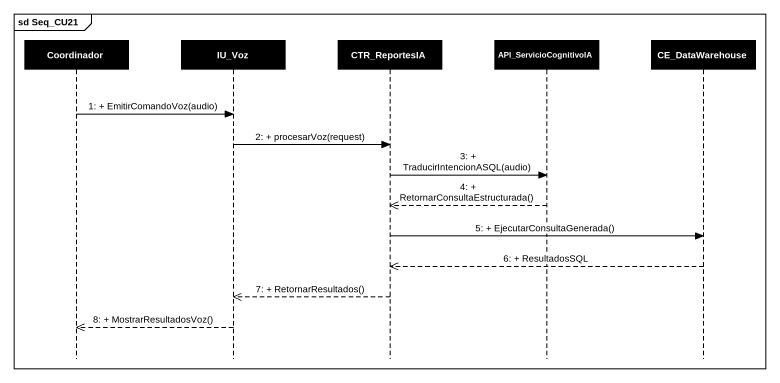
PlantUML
@startuml
mainframe sd Seq_CU21
hide footbox
participant Coordinador #000000
participant IU_Voz #000000
participant CTR_ReportesIA #000000
participant API_ServicioCognitivoIA #000000
participant CE_DataWarehouse #000000

Coordinador -> IU_Voz : 1: + EmitirComandoVoz(audio)
IU_Voz -> CTR_ReportesIA : 2: + procesarVoz(request)
CTR_ReportesIA -> API_ServicioCognitivoIA : 3: + TraducirIntencionASQL(audio)
API_ServicioCognitivoIA -->> CTR_ReportesIA : 4: + RetornarConsultaEstructurada()
CTR_ReportesIA -> CE_DataWarehouse : 5: + EjecutarConsultaGenerada()
CE_DataWarehouse -->> CTR_ReportesIA : 6: + ResultadosSQL
CTR_ReportesIA -->> IU_Voz : 7: + RetornarResultados()
IU_Voz -->> Coordinador : 8: + MostrarResultadosVoz()
@enduml
